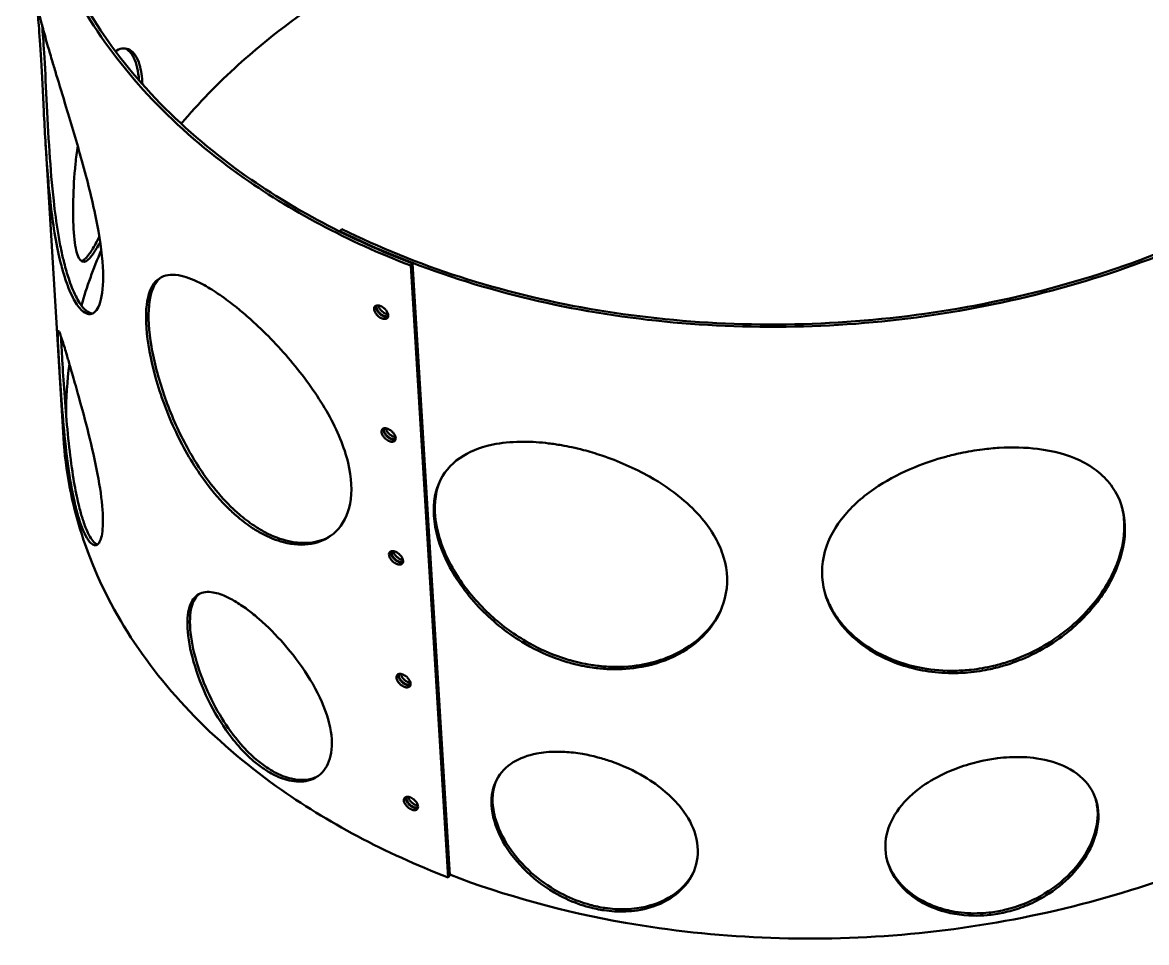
# Model space of a CAD drawing. Header units: millimetres. Extents: x 0 to 2100, y 0 to 1485.
# Drawn here: x 1490.6 to 1821.4, y 863.9 to 1134.6 of the extents above; entities that cross this region are included whole.
import ezdxf

# ---------------------------------------------------------------- set-up
doc = ezdxf.new("R2010")
doc.units = ezdxf.units.MM
doc.header["$LTSCALE"] = 5
doc.layers.add('Visible (ANSI)', color=7, linetype='Continuous', lineweight=50)

msp = doc.modelspace()

# ---------------------------------------------------------------- linework, layer by layer
at = {"layer": 'Visible (ANSI)'}
for p, q in [((1502.665, 1012.408), (1497.379, 1099.364)), ((1584.048, 1073.246), (1584.647, 1073.828)), ((1584.059, 1073.067), (1584.048, 1073.246)), ((1605.444, 1063.689), (1604.939, 1063.065)), ((1615.879, 883.092), (1604.939, 1063.065)), ((1616.384, 883.715), (1605.444, 1063.689)), ((1615.879, 883.092), (1616.384, 883.715))]:
    msp.add_line(p, q, dxfattribs=at)
for points, knots in [([(1604.939, 1063.065), (1586.346, 1070.19), (1569.303, 1079.221), (1554.477, 1089.802), (1535.54, 1103.317), (1520.241, 1119.365), (1509.549, 1136.928), (1498.857, 1154.49), (1492.778, 1173.558), (1491.694, 1192.919), (1490.61, 1212.28), (1494.522, 1231.925), (1503.179, 1250.607), (1511.836, 1269.289), (1525.233, 1286.997), (1542.517, 1302.61), (1559.801, 1318.222), (1580.963, 1331.73), (1604.658, 1342.277), (1628.353, 1352.824), (1654.568, 1360.405), (1681.638, 1364.541), (1708.709, 1368.677), (1736.619, 1369.364), (1763.599, 1366.563), (1790.579, 1363.762), (1816.613, 1357.473), (1840.051, 1348.097), (1863.489, 1338.721), (1884.317, 1326.264), (1901.215, 1311.518), (1918.114, 1296.771), (1931.074, 1279.743), (1939.275, 1261.516), (1947.476, 1243.289), (1950.915, 1223.872), (1949.375, 1204.498), (1947.835, 1185.124), (1941.318, 1165.804), (1930.239, 1147.763), (1919.161, 1129.722), (1903.528, 1112.97), (1884.334, 1098.569), (1865.14, 1084.169), (1842.397, 1072.127), (1817.549, 1063.208), (1792.7, 1054.288), (1765.761, 1048.495), (1738.441, 1046.193), (1711.121, 1043.892), (1683.435, 1045.085), (1657.139, 1049.693), (1630.844, 1054.301), (1605.954, 1062.322), (1584.048, 1073.246)], [-6.3962826, -6.3962826, -6.3962826, -6.3962826, -6.1146644, -6.1146644, -6.1146644, -5.7549783, -5.7549783, -5.7549783, -5.3952921, -5.3952921, -5.3952921, -5.035606, -5.035606, -5.035606, -4.6759198, -4.6759198, -4.6759198, -4.3162337, -4.3162337, -4.3162337, -3.9565475, -3.9565475, -3.9565475, -3.5968614, -3.5968614, -3.5968614, -3.2371753, -3.2371753, -3.2371753, -2.8774891, -2.8774891, -2.8774891, -2.517803, -2.517803, -2.517803, -2.1581168, -2.1581168, -2.1581168, -1.7984307, -1.7984307, -1.7984307, -1.4387446, -1.4387446, -1.4387446, -1.0790584, -1.0790584, -1.0790584, -0.7193723, -0.7193723, -0.7193723, -0.3596861, -0.3596861, -0.3596861, 0, 0, 0, 0]), ([(1584.647, 1073.828), (1606.457, 1062.953), (1631.24, 1054.966), (1657.419, 1050.378), (1683.598, 1045.79), (1711.166, 1044.603), (1738.365, 1046.894), (1765.565, 1049.185), (1792.389, 1054.953), (1817.127, 1063.834), (1841.866, 1072.714), (1864.512, 1084.704), (1883.621, 1099.041), (1902.73, 1113.378), (1918.296, 1130.058), (1929.325, 1148.02), (1940.355, 1165.981), (1946.844, 1185.219), (1948.377, 1204.507), (1949.911, 1223.795), (1946.487, 1243.129), (1938.322, 1261.276), (1930.156, 1279.423), (1917.252, 1296.378), (1900.428, 1311.06), (1883.604, 1325.741), (1862.865, 1338.145), (1839.531, 1347.479), (1816.196, 1356.814), (1790.273, 1363.076), (1763.412, 1365.865), (1736.551, 1368.654), (1708.76, 1367.969), (1681.809, 1363.851), (1654.858, 1359.734), (1628.755, 1352.186), (1605.164, 1341.685), (1581.574, 1331.184), (1560.502, 1317.734), (1543.294, 1302.19), (1526.086, 1286.647), (1512.746, 1269.014), (1504.127, 1250.414), (1495.508, 1231.815), (1491.613, 1212.254), (1492.692, 1192.977), (1493.771, 1173.701), (1499.825, 1154.715), (1510.47, 1137.23), (1521.115, 1119.744), (1536.348, 1103.765), (1555.202, 1090.31), (1569.963, 1079.775), (1586.933, 1070.783), (1605.444, 1063.689)], [0, 0, 0, 0, 0.3596861, 0.3596861, 0.3596861, 0.7193723, 0.7193723, 0.7193723, 1.0790584, 1.0790584, 1.0790584, 1.4387446, 1.4387446, 1.4387446, 1.7984307, 1.7984307, 1.7984307, 2.1581168, 2.1581168, 2.1581168, 2.517803, 2.517803, 2.517803, 2.8774891, 2.8774891, 2.8774891, 3.2371753, 3.2371753, 3.2371753, 3.5968614, 3.5968614, 3.5968614, 3.9565475, 3.9565475, 3.9565475, 4.3162337, 4.3162337, 4.3162337, 4.6759198, 4.6759198, 4.6759198, 5.035606, 5.035606, 5.035606, 5.3952921, 5.3952921, 5.3952921, 5.7549783, 5.7549783, 5.7549783, 6.1146644, 6.1146644, 6.1146644, 6.3962826, 6.3962826, 6.3962826, 6.3962826]), ([(1537.319, 1104.819), (1542.438, 1110.851), (1548.089, 1116.667), (1554.233, 1122.217), (1571.442, 1137.761), (1592.513, 1151.211), (1616.104, 1161.712), (1639.695, 1172.212), (1665.798, 1179.761), (1692.749, 1183.878), (1719.7, 1187.996), (1747.491, 1188.681), (1774.352, 1185.892), (1801.213, 1183.103), (1827.136, 1176.841), (1850.47, 1167.506), (1873.805, 1158.172), (1894.544, 1145.768), (1911.368, 1131.086), (1912.514, 1130.086), (1913.643, 1129.075), (1914.753, 1128.053)], [-4.804351, -4.804351, -4.804351, -4.804351, -4.6759198, -4.6759198, -4.6759198, -4.3162337, -4.3162337, -4.3162337, -3.9565475, -3.9565475, -3.9565475, -3.5968614, -3.5968614, -3.5968614, -3.2371753, -3.2371753, -3.2371753, -2.8774891, -2.8774891, -2.8774891, -2.852974, -2.852974, -2.852974, -2.852974]), ([(1495.369, 1137.478), (1495.539, 1136.857), (1495.778, 1135.95), (1496.424, 1133.551), (1496.837, 1132.044), (1497.577, 1129.424), (1497.837, 1128.513), (1498.318, 1126.849), (1498.529, 1126.122), (1498.976, 1124.599), (1499.211, 1123.802), (1499.81, 1121.786), (1500.183, 1120.539), (1501.478, 1116.237), (1502.467, 1112.993), (1505.014, 1104.569), (1506.6, 1099.268), (1509.676, 1088.181), (1511.119, 1082.48), (1513.299, 1071.766), (1514.01, 1066.86), (1514.475, 1058.713), (1514.277, 1055.481), (1513.178, 1050.909), (1512.328, 1049.513), (1510.332, 1048.557), (1509.233, 1048.853), (1507.315, 1050.625), (1506.521, 1051.695), (1505.31, 1053.892), (1504.881, 1054.786), (1504.092, 1056.658), (1503.732, 1057.613), (1503.144, 1059.34), (1502.912, 1060.073), (1502.468, 1061.572), (1502.256, 1062.335), (1501.767, 1064.214), (1501.495, 1065.353), (1500.665, 1069.156), (1500.157, 1071.985), (1498.962, 1080.013), (1498.4, 1085.437), (1497.492, 1096.87), (1497.168, 1102.8), (1496.596, 1114.004), (1496.349, 1119.168), (1495.848, 1127.788), (1495.601, 1131.223), (1495.197, 1136.11), (1495.043, 1137.613), (1495, 1138.732), (1495.093, 1138.486), (1495.369, 1137.478)], [-28.7203212, -28.7203212, -28.7203212, -28.7203212, -27.8103592, -27.8103592, -26.8661669, -26.8661669, -26.4114573, -26.4114573, -26.0825193, -26.0825193, -25.7467779, -25.7467779, -25.2594485, -25.2594485, -24.1269433, -24.1269433, -22.4619565, -22.4619565, -20.6737508, -20.6737508, -18.8873523, -18.8873523, -17.2024978, -17.2024978, -15.6103578, -15.6103578, -14.1572638, -14.1572638, -13.161507, -13.161507, -12.6020541, -12.6020541, -12.1075472, -12.1075472, -11.7702348, -11.7702348, -11.4461306, -11.4461306, -10.9996045, -10.9996045, -10.0123397, -10.0123397, -8.347311, -8.347311, -6.5667061, -6.5667061, -4.7821556, -4.7821556, -3.0855287, -3.0855287, -1.4770279, -1.4770279, 0, 0, 0, 0]), ([(1496.415, 1133.588), (1496.584, 1131.522), (1496.781, 1128.862), (1497.219, 1121.731), (1497.454, 1117.065), (1497.951, 1107.057), (1498.21, 1101.847), (1498.879, 1091.697), (1499.272, 1086.828), (1500.159, 1078.844), (1500.586, 1075.663), (1501.363, 1070.975), (1501.662, 1069.355), (1502.266, 1066.438), (1502.565, 1065.127), (1503.093, 1063.035), (1503.312, 1062.221), (1503.757, 1060.683), (1503.981, 1059.957), (1504.522, 1058.319), (1504.843, 1057.434), (1505.893, 1054.803), (1506.65, 1053.297), (1508.718, 1050.116), (1510.036, 1049.064), (1511.222, 1048.984)], [-20.3157401, -20.3157401, -20.3157401, -20.3157401, -18.9553223, -18.9553223, -17.2671997, -17.2671997, -15.6695398, -15.6695398, -14.2085529, -14.2085529, -13.1837638, -13.1837638, -12.6118256, -12.6118256, -12.1080208, -12.1080208, -11.7676395, -11.7676395, -11.4394372, -11.4394372, -10.9940777, -10.9940777, -10.0184061, -10.0184061, -8.3715682, -8.3715682, -8.3715682, -8.3715682]), ([(1517.977, 1126.151), (1518.106, 1126.234), (1518.235, 1126.31), (1519.755, 1127.143), (1521.083, 1127.185), (1523.441, 1125.803), (1524.424, 1124.307), (1525.537, 1120.539), (1525.821, 1118.625), (1525.914, 1116.435)], [-16.7012808, -16.7012808, -16.7012808, -16.7012808, -16.59111, -16.59111, -15.4002357, -15.4002357, -14.1390612, -14.1390612, -13.2309696, -13.2309696, -13.2309696, -13.2309696]), ([(1524.903, 1117.585), (1524.712, 1120.289), (1524.206, 1122.505), (1522.711, 1125.623), (1521.775, 1126.59), (1520.694, 1126.982)], [-6.8076238, -6.8076238, -6.8076238, -6.8076238, -5.647738, -5.647738, -4.5776168, -4.5776168, -4.5776168, -4.5776168]), ([(1513.47, 1070.006), (1513.437, 1069.944), (1513.405, 1069.882), (1512.666, 1068.499), (1512, 1067.39), (1510.364, 1065.087), (1509.484, 1064.302), (1507.934, 1064.101), (1507.294, 1064.788), (1506.29, 1067.714), (1505.937, 1069.942), (1505.528, 1075.528), (1505.462, 1078.767), (1505.628, 1085.731), (1505.842, 1089.359), (1506.396, 1094.8), (1506.606, 1096.539), (1506.854, 1098.267)], [-7.7765874, -7.7765874, -7.7765874, -7.7765874, -7.7434796, -7.7434796, -7.0296747, -7.0296747, -5.8646424, -5.8646424, -4.6168895, -4.6168895, -3.3543557, -3.3543557, -2.1575015, -2.1575015, -1.0328453, -1.0328453, -0.507065, -0.507065, -0.507065, -0.507065]), ([(1507.901, 1064.42), (1507.973, 1064.436), (1508.047, 1064.458), (1508.777, 1064.734), (1509.524, 1065.453), (1510.997, 1067.496), (1511.678, 1068.621), (1512.671, 1070.477), (1512.947, 1071.013), (1513.227, 1071.578)], [-14.248626, -14.248626, -14.248626, -14.248626, -14.1388633, -14.1388633, -13.1709019, -13.1709019, -12.4394587, -12.4394587, -12.1656183, -12.1656183, -12.1656183, -12.1656183]), ([(1537.354, 1060.059), (1539.227, 1059.637), (1541.324, 1058.798), (1545.029, 1056.819), (1546.509, 1055.922), (1548.871, 1054.337), (1549.712, 1053.746), (1551.255, 1052.612), (1551.953, 1052.082), (1553.464, 1050.898), (1554.279, 1050.237), (1556.466, 1048.403), (1557.847, 1047.186), (1563.243, 1042.186), (1567.231, 1037.975), (1574.583, 1028.96), (1577.885, 1024.23), (1583.304, 1014.551), (1585.33, 1009.683), (1587.513, 1000.655), (1587.711, 996.571), (1586.377, 989.693), (1584.946, 986.912), (1580.925, 982.955), (1578.45, 981.708), (1573.104, 980.776), (1570.343, 980.924), (1565.351, 982.225), (1563.201, 983.084), (1559.998, 984.807), (1558.96, 985.434), (1557.188, 986.624), (1556.453, 987.152), (1554.986, 988.277), (1554.255, 988.875), (1552.493, 990.402), (1551.471, 991.362), (1548.189, 994.69), (1546.015, 997.285), (1540.877, 1004.386), (1538.131, 1009.127), (1533.251, 1019.424), (1531.231, 1024.929), (1528.283, 1035.492), (1527.385, 1040.44), (1526.794, 1048.777), (1527.04, 1052.152), (1528.58, 1057.142), (1529.808, 1058.802), (1533.083, 1060.462), (1535.035, 1060.583), (1537.354, 1060.059)], [-28.7249715, -28.7249715, -28.7249715, -28.7249715, -27.5432978, -27.5432978, -26.8145464, -26.8145464, -26.4230585, -26.4230585, -26.10668, -26.10668, -25.7441716, -25.7441716, -25.1404271, -25.1404271, -23.3908257, -23.3908257, -21.6498624, -21.6498624, -19.8578163, -19.8578163, -18.1307209, -18.1307209, -16.4895516, -16.4895516, -14.962702, -14.962702, -13.6216961, -13.6216961, -12.6531545, -12.6531545, -12.1887607, -12.1887607, -11.8579551, -11.8579551, -11.5247111, -11.5247111, -11.0486298, -11.0486298, -9.9701436, -9.9701436, -8.3317426, -8.3317426, -6.546226, -6.546226, -4.7518092, -4.7518092, -3.062354, -3.062354, -1.4633148, -1.4633148, 0, 0, 0, 0]), ([(1531.329, 1059.569), (1530.961, 1059.285), (1530.622, 1058.955), (1528.98, 1056.973), (1528.169, 1054.544), (1527.543, 1048.016), (1527.787, 1043.907), (1529.339, 1034.816), (1530.581, 1029.975), (1533.899, 1020.348), (1535.893, 1015.645), (1540.366, 1007.086), (1542.749, 1003.235), (1547.25, 997.197), (1549.24, 994.864), (1552.308, 991.768), (1553.318, 990.822), (1555.067, 989.312), (1555.798, 988.717), (1557.271, 987.59), (1558.013, 987.059), (1559.815, 985.857), (1560.876, 985.222), (1564.315, 983.394), (1566.675, 982.501), (1572.473, 981.194), (1575.758, 981.31), (1579.54, 982.6), (1580.432, 983.017), (1581.262, 983.523)], [-26.942083, -26.942083, -26.942083, -26.942083, -26.5558875, -26.5558875, -24.9103488, -24.9103488, -23.1807099, -23.1807099, -21.5364475, -21.5364475, -20.0042662, -20.0042662, -18.6383413, -18.6383413, -17.6567492, -17.6567492, -17.186818, -17.186818, -16.8538558, -16.8538558, -16.5199798, -16.5199798, -16.0456818, -16.0456818, -14.98126, -14.98126, -13.3428686, -13.3428686, -12.7944656, -12.7944656, -12.7944656, -12.7944656]), ([(1597.279, 1047.382), (1597.174, 1047.377), (1597.064, 1047.383), (1596.828, 1047.415), (1596.704, 1047.444), (1596.513, 1047.502), (1596.45, 1047.524), (1596.337, 1047.568), (1596.288, 1047.589), (1596.185, 1047.634), (1596.132, 1047.66), (1595.996, 1047.729), (1595.914, 1047.775), (1595.621, 1047.954), (1595.416, 1048.107), (1594.999, 1048.481), (1594.796, 1048.707), (1594.442, 1049.199), (1594.299, 1049.463), (1594.113, 1049.978), (1594.071, 1050.223), (1594.094, 1050.648), (1594.151, 1050.827), (1594.346, 1051.105), (1594.476, 1051.207), (1594.784, 1051.332), (1594.954, 1051.36), (1595.221, 1051.356), (1595.302, 1051.349), (1595.505, 1051.319), (1595.628, 1051.291), (1595.817, 1051.232), (1595.88, 1051.21), (1595.993, 1051.166), (1596.042, 1051.145), (1596.138, 1051.102), (1596.185, 1051.08), (1596.31, 1051.018), (1596.387, 1050.976), (1596.65, 1050.82), (1596.832, 1050.691), (1597.23, 1050.361), (1597.436, 1050.152), (1597.812, 1049.681), (1597.971, 1049.422), (1598.195, 1048.903), (1598.256, 1048.649), (1598.267, 1048.202), (1598.224, 1048.01), (1598.052, 1047.703), (1597.93, 1047.586), (1597.634, 1047.433), (1597.466, 1047.391), (1597.279, 1047.382)], [-1.574181, -1.574181, -1.574181, -1.574181, -1.5299525, -1.5299525, -1.4833587, -1.4833587, -1.460385, -1.460385, -1.4426713, -1.4426713, -1.4235594, -1.4235594, -1.3938507, -1.3938507, -1.3169571, -1.3169571, -1.2257786, -1.2257786, -1.1275319, -1.1275319, -1.0291881, -1.0291881, -0.9375076, -0.9375076, -0.8522803, -0.8522803, -0.7746532, -0.7746532, -0.7422763, -0.7422763, -0.6960365, -0.6960365, -0.6731388, -0.6731388, -0.6554364, -0.6554364, -0.638621, -0.638621, -0.6107673, -0.6107673, -0.5433703, -0.5433703, -0.4554794, -0.4554794, -0.357752, -0.357752, -0.2581357, -0.2581357, -0.1653917, -0.1653917, -0.079035, -0.079035, 0, 0, 0, 0]), ([(1594.666, 1051.283), (1594.628, 1051.137), (1594.619, 1050.973), (1594.666, 1050.572), (1594.738, 1050.331), (1594.963, 1049.857), (1595.106, 1049.628), (1595.438, 1049.208), (1595.619, 1049.018), (1595.906, 1048.768), (1595.998, 1048.694), (1596.224, 1048.528), (1596.36, 1048.44), (1596.563, 1048.325), (1596.629, 1048.291), (1596.745, 1048.235), (1596.795, 1048.213), (1596.897, 1048.169), (1596.95, 1048.149), (1597.082, 1048.101), (1597.16, 1048.077), (1597.431, 1048.007), (1597.616, 1047.983), (1597.787, 1047.987)], [-0.57619832, -0.57619832, -0.57619832, -0.57619832, -0.50291573, -0.50291573, -0.41048603, -0.41048603, -0.32445519, -0.32445519, -0.2458173, -0.2458173, -0.2103621, -0.2103621, -0.16062001, -0.16062001, -0.13691928, -0.13691928, -0.11902795, -0.11902795, -0.10009178, -0.10009178, -0.07137606, -0.07137606, 0, 0, 0, 0]), ([(1597.973, 1048.113), (1597.858, 1048.105), (1597.736, 1048.11), (1597.488, 1048.144), (1597.363, 1048.173), (1597.172, 1048.231), (1597.108, 1048.253), (1596.995, 1048.297), (1596.946, 1048.318), (1596.849, 1048.361), (1596.802, 1048.383), (1596.677, 1048.446), (1596.599, 1048.488), (1596.337, 1048.645), (1596.156, 1048.774), (1595.761, 1049.107), (1595.556, 1049.319), (1595.184, 1049.793), (1595.027, 1050.055), (1594.805, 1050.577), (1594.745, 1050.831), (1594.737, 1051.15), (1594.743, 1051.233), (1594.756, 1051.312)], [-1.57417498, -1.57417498, -1.57417498, -1.57417498, -1.5250256, -1.5250256, -1.47838816, -1.47838816, -1.45533316, -1.45533316, -1.43753179, -1.43753179, -1.42064137, -1.42064137, -1.39271148, -1.39271148, -1.32536565, -1.32536565, -1.23740101, -1.23740101, -1.1396663, -1.1396663, -1.04006209, -1.04006209, -1.00244743, -1.00244743, -1.00244743, -1.00244743]), ([(1595.327, 1051.345), (1595.369, 1051.15), (1595.444, 1050.947), (1595.663, 1050.514), (1595.812, 1050.288), (1596.151, 1049.876), (1596.335, 1049.691), (1596.616, 1049.455), (1596.701, 1049.388), (1596.913, 1049.236), (1597.041, 1049.155), (1597.234, 1049.047), (1597.299, 1049.014), (1597.413, 1048.959), (1597.463, 1048.937), (1597.566, 1048.894), (1597.62, 1048.873), (1597.757, 1048.825), (1597.839, 1048.8), (1598.024, 1048.754), (1598.126, 1048.736), (1598.224, 1048.726)], [-0.48841571, -0.48841571, -0.48841571, -0.48841571, -0.41102972, -0.41102972, -0.32568966, -0.32568966, -0.24790534, -0.24790534, -0.21525107, -0.21525107, -0.16859405, -0.16859405, -0.14547456, -0.14547456, -0.12760011, -0.12760011, -0.10827138, -0.10827138, -0.07814785, -0.07814785, -0.03949164, -0.03949164, -0.03949164, -0.03949164]), ([(1597.787, 1047.987), (1597.926, 1047.99), (1598.056, 1048.011), (1598.19, 1048.055), (1598.206, 1048.061), (1598.223, 1048.067)], [-1.573894352, -1.573894352, -1.573894352, -1.573894352, -1.515732425, -1.515732425, -1.507330472, -1.507330472, -1.507330472, -1.507330472]), ([(1501.569, 1043.257), (1501.713, 1042.92), (1501.886, 1042.44), (1502.389, 1040.927), (1502.754, 1039.747), (1503.37, 1037.7), (1503.565, 1037.045), (1503.916, 1035.855), (1504.067, 1035.342), (1504.378, 1034.282), (1504.537, 1033.737), (1504.934, 1032.371), (1505.176, 1031.535), (1505.98, 1028.742), (1506.569, 1026.673), (1508.139, 1021.036), (1509.134, 1017.351), (1511.078, 1009.573), (1511.996, 1005.539), (1513.437, 997.869), (1513.938, 994.313), (1514.368, 988.359), (1514.322, 985.967), (1513.776, 982.544), (1513.31, 981.466), (1512.149, 980.614), (1511.484, 980.746), (1510.255, 981.901), (1509.719, 982.661), (1508.885, 984.252), (1508.589, 984.898), (1508.039, 986.252), (1507.785, 986.942), (1507.37, 988.182), (1507.206, 988.701), (1506.891, 989.759), (1506.74, 990.296), (1506.396, 991.583), (1506.206, 992.347), (1505.624, 994.842), (1505.255, 996.674), (1504.288, 1002.145), (1503.768, 1005.974), (1502.874, 1014.003), (1502.513, 1018.141), (1501.906, 1026.047), (1501.663, 1029.732), (1501.276, 1035.919), (1501.131, 1038.41), (1500.977, 1041.98), (1500.963, 1043.105), (1501.127, 1044.025), (1501.291, 1043.913), (1501.569, 1043.257)], [-20.1736651, -20.1736651, -20.1736651, -20.1736651, -19.6379969, -19.6379969, -18.8591283, -18.8591283, -18.5285352, -18.5285352, -18.2949709, -18.2949709, -18.0641508, -18.0641508, -17.735548, -17.735548, -17.0078551, -17.0078551, -15.8512647, -15.8512647, -14.6023633, -14.6023633, -13.3397722, -13.3397722, -12.1446642, -12.1446642, -11.022208, -11.022208, -9.9923355, -9.9923355, -9.2510476, -9.2510476, -8.8406701, -8.8406701, -8.4807018, -8.4807018, -8.2406965, -8.2406965, -8.0118114, -8.0118114, -7.7104871, -7.7104871, -7.0636549, -7.0636549, -5.8787069, -5.8787069, -4.6349259, -4.6349259, -3.3722247, -3.3722247, -2.1703955, -2.1703955, -1.0402145, -1.0402145, 0, 0, 0, 0]), ([(1501.981, 1042.148), (1501.993, 1041.523), (1502.023, 1040.745), (1502.164, 1037.775), (1502.326, 1035.051), (1502.729, 1028.733), (1502.962, 1025.257), (1503.522, 1018.081), (1503.838, 1014.462), (1504.582, 1007.581), (1504.992, 1004.355), (1505.86, 998.842), (1506.289, 996.517), (1506.974, 993.396), (1507.197, 992.46), (1507.581, 990.972), (1507.738, 990.396), (1508.051, 989.311), (1508.207, 988.801), (1508.574, 987.666), (1508.786, 987.058), (1509.465, 985.263), (1509.94, 984.226), (1511.207, 982.006), (1511.988, 981.203), (1512.688, 981.01)], [-14.6897257, -14.6897257, -14.6897257, -14.6897257, -14.1277511, -14.1277511, -12.8857422, -12.8857422, -11.7173937, -11.7173937, -10.6268999, -10.6268999, -9.6393671, -9.6393671, -8.8489626, -8.8489626, -8.4894401, -8.4894401, -8.2488391, -8.2488391, -8.0187276, -8.0187276, -7.714859, -7.714859, -7.0593346, -7.0593346, -5.96609, -5.96609, -5.96609, -5.96609]), ([(1616.374, 883.889), (1632.604, 877.665), (1650.01, 872.886), (1668.079, 869.72), (1694.374, 865.112), (1722.06, 863.919), (1749.381, 866.22), (1776.701, 868.521), (1803.64, 874.315), (1828.489, 883.235), (1853.337, 892.154), (1876.08, 904.196), (1895.274, 918.596), (1914.468, 932.997), (1930.101, 949.749), (1941.179, 967.79), (1952.257, 985.831), (1958.775, 1005.151), (1960.315, 1024.525), (1960.737, 1029.836), (1960.785, 1035.151), (1960.463, 1040.443)], [0.1125178, 0.1125178, 0.1125178, 0.1125178, 0.3596861, 0.3596861, 0.3596861, 0.7193723, 0.7193723, 0.7193723, 1.0790584, 1.0790584, 1.0790584, 1.4387446, 1.4387446, 1.4387446, 1.7984307, 1.7984307, 1.7984307, 2.1581168, 2.1581168, 2.1581168, 2.2567227, 2.2567227, 2.2567227, 2.2567227]), ([(1502.665, 1012.408), (1503.831, 993.231), (1509.896, 974.355), (1520.489, 956.955), (1531.181, 939.392), (1546.48, 923.344), (1565.416, 909.829), (1580.243, 899.248), (1597.286, 890.217), (1615.879, 883.092)], [5.39862546, 5.39862546, 5.39862546, 5.39862546, 5.75497825, 5.75497825, 5.75497825, 6.1146644, 6.1146644, 6.1146644, 6.39628264, 6.39628264, 6.39628264, 6.39628264]), ([(1599.475, 1011.246), (1599.371, 1011.241), (1599.26, 1011.246), (1599.025, 1011.279), (1598.9, 1011.307), (1598.71, 1011.366), (1598.646, 1011.388), (1598.534, 1011.432), (1598.484, 1011.452), (1598.382, 1011.498), (1598.329, 1011.523), (1598.193, 1011.593), (1598.11, 1011.639), (1597.817, 1011.818), (1597.613, 1011.971), (1597.196, 1012.345), (1596.993, 1012.57), (1596.638, 1013.063), (1596.496, 1013.327), (1596.31, 1013.841), (1596.268, 1014.087), (1596.291, 1014.512), (1596.348, 1014.69), (1596.543, 1014.968), (1596.673, 1015.07), (1596.98, 1015.195), (1597.151, 1015.224), (1597.417, 1015.22), (1597.499, 1015.213), (1597.701, 1015.183), (1597.825, 1015.154), (1598.014, 1015.095), (1598.077, 1015.073), (1598.189, 1015.03), (1598.238, 1015.009), (1598.335, 1014.966), (1598.382, 1014.944), (1598.506, 1014.882), (1598.584, 1014.839), (1598.847, 1014.683), (1599.029, 1014.555), (1599.426, 1014.225), (1599.633, 1014.015), (1600.008, 1013.545), (1600.167, 1013.285), (1600.392, 1012.766), (1600.453, 1012.512), (1600.464, 1012.065), (1600.421, 1011.873), (1600.248, 1011.567), (1600.127, 1011.45), (1599.83, 1011.296), (1599.662, 1011.254), (1599.475, 1011.246)], [-1.574181, -1.574181, -1.574181, -1.574181, -1.5299525, -1.5299525, -1.4833587, -1.4833587, -1.460385, -1.460385, -1.4426713, -1.4426713, -1.4235594, -1.4235594, -1.3938507, -1.3938507, -1.3169571, -1.3169571, -1.2257786, -1.2257786, -1.1275319, -1.1275319, -1.0291881, -1.0291881, -0.9375076, -0.9375076, -0.8522803, -0.8522803, -0.7746532, -0.7746532, -0.7422763, -0.7422763, -0.6960365, -0.6960365, -0.6731388, -0.6731388, -0.6554364, -0.6554364, -0.638621, -0.638621, -0.6107673, -0.6107673, -0.5433703, -0.5433703, -0.4554794, -0.4554794, -0.357752, -0.357752, -0.2581357, -0.2581357, -0.1653917, -0.1653917, -0.079035, -0.079035, 0, 0, 0, 0]), ([(1596.863, 1015.147), (1596.825, 1015.001), (1596.816, 1014.837), (1596.862, 1014.436), (1596.935, 1014.195), (1597.159, 1013.721), (1597.303, 1013.492), (1597.635, 1013.072), (1597.816, 1012.882), (1598.102, 1012.632), (1598.194, 1012.558), (1598.42, 1012.391), (1598.556, 1012.303), (1598.76, 1012.189), (1598.826, 1012.155), (1598.942, 1012.099), (1598.991, 1012.076), (1599.094, 1012.033), (1599.146, 1012.012), (1599.278, 1011.965), (1599.357, 1011.941), (1599.627, 1011.871), (1599.812, 1011.847), (1599.983, 1011.851)], [-0.57619832, -0.57619832, -0.57619832, -0.57619832, -0.50291573, -0.50291573, -0.41048603, -0.41048603, -0.32445519, -0.32445519, -0.2458173, -0.2458173, -0.2103621, -0.2103621, -0.16062001, -0.16062001, -0.13691928, -0.13691928, -0.11902795, -0.11902795, -0.10009178, -0.10009178, -0.07137606, -0.07137606, 0, 0, 0, 0]), ([(1600.169, 1011.977), (1600.054, 1011.969), (1599.932, 1011.974), (1599.684, 1012.008), (1599.559, 1012.036), (1599.369, 1012.095), (1599.305, 1012.117), (1599.192, 1012.161), (1599.142, 1012.181), (1599.045, 1012.224), (1598.998, 1012.247), (1598.873, 1012.309), (1598.796, 1012.352), (1598.533, 1012.509), (1598.352, 1012.638), (1597.957, 1012.971), (1597.752, 1013.183), (1597.38, 1013.657), (1597.223, 1013.919), (1597.002, 1014.44), (1596.941, 1014.695), (1596.934, 1015.014), (1596.939, 1015.097), (1596.953, 1015.176)], [-1.57417498, -1.57417498, -1.57417498, -1.57417498, -1.5250256, -1.5250256, -1.47838816, -1.47838816, -1.45533316, -1.45533316, -1.43753179, -1.43753179, -1.42064137, -1.42064137, -1.39271148, -1.39271148, -1.32536565, -1.32536565, -1.23740101, -1.23740101, -1.1396663, -1.1396663, -1.04006209, -1.04006209, -1.00244743, -1.00244743, -1.00244743, -1.00244743]), ([(1597.524, 1015.208), (1597.566, 1015.014), (1597.64, 1014.81), (1597.859, 1014.378), (1598.009, 1014.152), (1598.348, 1013.74), (1598.531, 1013.555), (1598.812, 1013.318), (1598.898, 1013.252), (1599.11, 1013.1), (1599.237, 1013.019), (1599.431, 1012.911), (1599.495, 1012.878), (1599.61, 1012.823), (1599.659, 1012.801), (1599.763, 1012.757), (1599.817, 1012.737), (1599.953, 1012.689), (1600.035, 1012.664), (1600.221, 1012.618), (1600.322, 1012.6), (1600.421, 1012.59)], [-0.48841571, -0.48841571, -0.48841571, -0.48841571, -0.41102972, -0.41102972, -0.32568966, -0.32568966, -0.24790534, -0.24790534, -0.21525107, -0.21525107, -0.16859405, -0.16859405, -0.14547456, -0.14547456, -0.12760011, -0.12760011, -0.10827138, -0.10827138, -0.07814785, -0.07814785, -0.03949164, -0.03949164, -0.03949164, -0.03949164]), ([(1599.983, 1011.851), (1600.123, 1011.854), (1600.253, 1011.875), (1600.386, 1011.919), (1600.403, 1011.925), (1600.419, 1011.931)], [-1.573894352, -1.573894352, -1.573894352, -1.573894352, -1.515732425, -1.515732425, -1.507330472, -1.507330472, -1.507330472, -1.507330472]), ([(1675.169, 1000.991), (1678.576, 999.071), (1681.734, 996.93), (1686.816, 992.721), (1688.85, 990.728), (1693.633, 985.047), (1695.802, 981.214), (1698.19, 973.207), (1698.316, 969.112), (1696.431, 961.486), (1694.545, 958.012), (1689.27, 952.185), (1686.033, 949.809), (1678.989, 946.464), (1675.35, 945.366), (1668.638, 944.372), (1665.7, 944.233), (1661.261, 944.459), (1659.809, 944.599), (1657.307, 944.955), (1656.26, 945.138), (1654.151, 945.575), (1653.091, 945.83), (1650.513, 946.535), (1649.001, 947.022), (1644.074, 948.848), (1640.745, 950.468), (1632.867, 955.252), (1628.588, 958.746), (1620.965, 966.82), (1617.782, 971.396), (1613.26, 980.639), (1611.964, 985.211), (1611.448, 993.428), (1612.118, 997.025), (1615.162, 1002.98), (1617.419, 1005.348), (1623.071, 1008.789), (1626.321, 1009.937), (1632.589, 1011.051), (1635.356, 1011.268), (1640.592, 1011.24), (1642.994, 1011.082), (1646.715, 1010.63), (1647.986, 1010.441), (1650.28, 1010.039), (1651.297, 1009.839), (1653.444, 1009.374), (1654.573, 1009.103), (1657.514, 1008.333), (1659.324, 1007.794), (1666.019, 1005.553), (1670.774, 1003.469), (1675.169, 1000.991)], [-28.7177794, -28.7177794, -28.7177794, -28.7177794, -27.5145824, -27.5145824, -26.5455967, -26.5455967, -24.8775303, -24.8775303, -23.1534058, -23.1534058, -21.5146599, -21.5146599, -19.9913576, -19.9913576, -18.6721392, -18.6721392, -17.7119101, -17.7119101, -17.2504353, -17.2504353, -16.9191098, -16.9191098, -16.5831333, -16.5831333, -16.0993744, -16.0993744, -14.99018, -14.99018, -13.3342022, -13.3342022, -11.5468477, -11.5468477, -9.7580904, -9.7580904, -8.0717982, -8.0717982, -6.4766361, -6.4766361, -5.0189502, -5.0189502, -4.0084067, -4.0084067, -3.208274, -3.208274, -2.799739, -2.799739, -2.4773776, -2.4773776, -2.1217913, -2.1217913, -1.5520503, -1.5520503, 0, 0, 0, 0]), ([(1748.232, 945.947), (1744.819, 947.184), (1741.676, 948.8), (1736.629, 952.293), (1734.616, 954.055), (1729.898, 959.287), (1727.809, 963.017), (1725.672, 970.916), (1725.687, 975.006), (1727.839, 982.793), (1729.852, 986.429), (1735.359, 992.909), (1738.701, 995.753), (1745.841, 1000.371), (1749.451, 1002.225), (1756.218, 1004.988), (1759.253, 1006.009), (1763.78, 1007.234), (1765.215, 1007.581), (1767.724, 1008.114), (1768.793, 1008.319), (1770.974, 1008.69), (1772.086, 1008.855), (1774.842, 1009.204), (1776.48, 1009.356), (1782.017, 1009.685), (1785.807, 1009.587), (1794.033, 1008.573), (1798.256, 1007.426), (1805.949, 1003.761), (1809.199, 1001.118), (1813.716, 994.56), (1814.948, 990.715), (1815.228, 982.462), (1814.392, 978.186), (1810.952, 969.821), (1808.475, 965.804), (1802.388, 958.666), (1798.93, 955.537), (1792.41, 951.04), (1789.608, 949.443), (1784.321, 947.021), (1781.897, 946.109), (1778.132, 944.991), (1776.833, 944.658), (1774.481, 944.147), (1773.433, 943.951), (1771.21, 943.607), (1770.036, 943.465), (1766.955, 943.198), (1765.053, 943.14), (1757.916, 943.319), (1752.856, 944.272), (1748.232, 945.947)], [-28.7171516, -28.7171516, -28.7171516, -28.7171516, -27.5195442, -27.5195442, -26.5469972, -26.5469972, -24.8618619, -24.8618619, -23.1440092, -23.1440092, -21.5108792, -21.5108792, -19.9962816, -19.9962816, -18.7236038, -18.7236038, -17.7593838, -17.7593838, -17.3164361, -17.3164361, -16.9887884, -16.9887884, -16.6478683, -16.6478683, -16.1412026, -16.1412026, -14.9185293, -14.9185293, -13.3255258, -13.3255258, -11.5359928, -11.5359928, -9.7545432, -9.7545432, -8.0726422, -8.0726422, -6.4843261, -6.4843261, -5.0366149, -5.0366149, -4.0639944, -4.0639944, -3.2884008, -3.2884008, -2.8854037, -2.8854037, -2.5638163, -2.5638163, -2.2053202, -2.2053202, -1.6227534, -1.6227534, 0, 0, 0, 0]), ([(1613.561, 999.843), (1613.108, 998.808), (1612.75, 997.714), (1611.669, 992.956), (1611.819, 988.869), (1613.986, 980.369), (1615.89, 976.066), (1621.065, 967.925), (1624.202, 964.133), (1631.159, 957.609), (1634.842, 954.842), (1641.722, 950.827), (1644.765, 949.383), (1649.38, 947.68), (1650.883, 947.197), (1653.455, 946.496), (1654.516, 946.242), (1656.621, 945.808), (1657.664, 945.627), (1660.173, 945.272), (1661.636, 945.132), (1666.258, 944.905), (1669.36, 945.075), (1677.175, 946.341), (1681.611, 947.942), (1689.491, 952.659), (1692.764, 955.842), (1695.387, 960.151), (1695.748, 960.813), (1696.074, 961.486)], [-20.4953911, -20.4953911, -20.4953911, -20.4953911, -19.9425691, -19.9425691, -18.2085976, -18.2085976, -16.5601586, -16.5601586, -15.0213782, -15.0213782, -13.6420357, -13.6420357, -12.6315686, -12.6315686, -12.1504949, -12.1504949, -11.8140491, -11.8140491, -11.484229, -11.484229, -11.0190412, -11.0190412, -10.0035191, -10.0035191, -8.3502417, -8.3502417, -6.5671985, -6.5671985, -6.2506022, -6.2506022, -6.2506022, -6.2506022]), ([(1748.188, 946.579), (1750.541, 945.736), (1753.01, 945.078), (1758.677, 944.062), (1761.899, 943.805), (1766.728, 943.893), (1768.294, 943.993), (1770.96, 944.286), (1772.058, 944.442), (1774.244, 944.823), (1775.33, 945.047), (1777.929, 945.669), (1779.434, 946.099), (1784.202, 947.687), (1787.371, 949.088), (1795.127, 953.416), (1799.393, 956.72), (1806.877, 964.48), (1809.918, 968.944), (1814.01, 978.096), (1815.007, 982.691), (1814.842, 988.872), (1814.578, 990.682), (1814.105, 992.399)], [-28.7219892, -28.7219892, -28.7219892, -28.7219892, -27.8984155, -27.8984155, -26.8942027, -26.8942027, -26.4156956, -26.4156956, -26.079907, -26.079907, -25.7459322, -25.7459322, -25.2761116, -25.2761116, -24.2384199, -24.2384199, -22.5915278, -22.5915278, -20.8076176, -20.8076176, -19.0093094, -19.0093094, -18.2192839, -18.2192839, -18.2192839, -18.2192839]), ([(1601.672, 975.109), (1601.567, 975.105), (1601.457, 975.11), (1601.222, 975.143), (1601.097, 975.171), (1600.906, 975.23), (1600.843, 975.252), (1600.73, 975.295), (1600.681, 975.316), (1600.578, 975.362), (1600.525, 975.387), (1600.389, 975.456), (1600.307, 975.503), (1600.014, 975.681), (1599.809, 975.834), (1599.392, 976.208), (1599.189, 976.434), (1598.835, 976.927), (1598.692, 977.19), (1598.506, 977.705), (1598.465, 977.951), (1598.487, 978.375), (1598.545, 978.554), (1598.739, 978.832), (1598.869, 978.934), (1599.177, 979.059), (1599.347, 979.088), (1599.614, 979.083), (1599.695, 979.077), (1599.898, 979.047), (1600.021, 979.018), (1600.21, 978.959), (1600.273, 978.937), (1600.386, 978.893), (1600.435, 978.873), (1600.531, 978.83), (1600.578, 978.808), (1600.703, 978.745), (1600.78, 978.703), (1601.043, 978.547), (1601.225, 978.419), (1601.623, 978.088), (1601.829, 977.879), (1602.205, 977.409), (1602.364, 977.149), (1602.588, 976.63), (1602.649, 976.376), (1602.66, 975.929), (1602.617, 975.737), (1602.445, 975.43), (1602.323, 975.314), (1602.027, 975.16), (1601.859, 975.118), (1601.672, 975.109)], [-1.574181, -1.574181, -1.574181, -1.574181, -1.5299525, -1.5299525, -1.4833587, -1.4833587, -1.460385, -1.460385, -1.4426713, -1.4426713, -1.4235594, -1.4235594, -1.3938507, -1.3938507, -1.3169571, -1.3169571, -1.2257786, -1.2257786, -1.1275319, -1.1275319, -1.0291881, -1.0291881, -0.9375076, -0.9375076, -0.8522803, -0.8522803, -0.7746532, -0.7746532, -0.7422763, -0.7422763, -0.6960365, -0.6960365, -0.6731388, -0.6731388, -0.6554364, -0.6554364, -0.638621, -0.638621, -0.6107673, -0.6107673, -0.5433703, -0.5433703, -0.4554794, -0.4554794, -0.357752, -0.357752, -0.2581357, -0.2581357, -0.1653917, -0.1653917, -0.079035, -0.079035, 0, 0, 0, 0]), ([(1599.059, 979.011), (1599.021, 978.865), (1599.012, 978.7), (1599.059, 978.299), (1599.132, 978.059), (1599.356, 977.585), (1599.5, 977.356), (1599.831, 976.935), (1600.013, 976.745), (1600.299, 976.495), (1600.391, 976.422), (1600.617, 976.255), (1600.753, 976.167), (1600.956, 976.053), (1601.022, 976.018), (1601.138, 975.962), (1601.188, 975.94), (1601.291, 975.897), (1601.343, 975.876), (1601.475, 975.829), (1601.553, 975.804), (1601.824, 975.734), (1602.009, 975.711), (1602.18, 975.715)], [-0.57619832, -0.57619832, -0.57619832, -0.57619832, -0.50291573, -0.50291573, -0.41048603, -0.41048603, -0.32445519, -0.32445519, -0.2458173, -0.2458173, -0.2103621, -0.2103621, -0.16062001, -0.16062001, -0.13691928, -0.13691928, -0.11902795, -0.11902795, -0.10009178, -0.10009178, -0.07137606, -0.07137606, 0, 0, 0, 0]), ([(1602.366, 975.841), (1602.251, 975.833), (1602.129, 975.837), (1601.881, 975.872), (1601.756, 975.9), (1601.565, 975.959), (1601.501, 975.981), (1601.388, 976.024), (1601.339, 976.045), (1601.242, 976.088), (1601.195, 976.11), (1601.07, 976.173), (1600.992, 976.216), (1600.73, 976.372), (1600.549, 976.502), (1600.154, 976.835), (1599.949, 977.046), (1599.577, 977.521), (1599.42, 977.782), (1599.198, 978.304), (1599.138, 978.559), (1599.13, 978.877), (1599.136, 978.961), (1599.149, 979.04)], [-1.57417498, -1.57417498, -1.57417498, -1.57417498, -1.5250256, -1.5250256, -1.47838816, -1.47838816, -1.45533316, -1.45533316, -1.43753179, -1.43753179, -1.42064137, -1.42064137, -1.39271148, -1.39271148, -1.32536565, -1.32536565, -1.23740101, -1.23740101, -1.1396663, -1.1396663, -1.04006209, -1.04006209, -1.00244743, -1.00244743, -1.00244743, -1.00244743]), ([(1599.72, 979.072), (1599.763, 978.878), (1599.837, 978.674), (1600.056, 978.241), (1600.205, 978.015), (1600.545, 977.604), (1600.728, 977.419), (1601.009, 977.182), (1601.094, 977.116), (1601.306, 976.963), (1601.434, 976.882), (1601.628, 976.775), (1601.692, 976.741), (1601.806, 976.687), (1601.856, 976.664), (1601.959, 976.621), (1602.013, 976.6), (1602.15, 976.552), (1602.232, 976.527), (1602.417, 976.481), (1602.519, 976.463), (1602.617, 976.453)], [-0.48841571, -0.48841571, -0.48841571, -0.48841571, -0.41102972, -0.41102972, -0.32568966, -0.32568966, -0.24790534, -0.24790534, -0.21525107, -0.21525107, -0.16859405, -0.16859405, -0.14547456, -0.14547456, -0.12760011, -0.12760011, -0.10827138, -0.10827138, -0.07814785, -0.07814785, -0.03949164, -0.03949164, -0.03949164, -0.03949164]), ([(1602.18, 975.715), (1602.32, 975.717), (1602.449, 975.738), (1602.583, 975.783), (1602.599, 975.789), (1602.616, 975.795)], [-1.573894352, -1.573894352, -1.573894352, -1.573894352, -1.515732425, -1.515732425, -1.507330472, -1.507330472, -1.507330472, -1.507330472]), ([(1546.756, 966.933), (1548.056, 966.713), (1549.493, 966.219), (1552.139, 964.937), (1553.283, 964.283), (1555.074, 963.119), (1555.689, 962.695), (1556.805, 961.886), (1557.302, 961.511), (1558.355, 960.688), (1558.912, 960.236), (1560.367, 959.01), (1561.268, 958.208), (1564.62, 955.064), (1567.046, 952.468), (1571.831, 946.594), (1574.118, 943.32), (1578.038, 936.475), (1579.591, 932.96), (1581.493, 926.344), (1581.846, 923.303), (1581.338, 918.171), (1580.554, 916.082), (1578.121, 913.037), (1576.554, 912.036), (1573.008, 911.139), (1571.103, 911.151), (1567.407, 911.994), (1565.677, 912.666), (1563.181, 914.026), (1562.441, 914.477), (1561.181, 915.325), (1560.662, 915.698), (1559.636, 916.481), (1559.13, 916.891), (1557.914, 917.93), (1557.208, 918.578), (1554.984, 920.768), (1553.508, 922.445), (1549.818, 927.219), (1547.756, 930.506), (1544.073, 937.632), (1542.529, 941.428), (1540.238, 948.791), (1539.522, 952.28), (1539.015, 958.243), (1539.182, 960.704), (1540.315, 964.398), (1541.225, 965.668), (1543.637, 967.038), (1545.071, 967.219), (1546.756, 966.933)], [-20.1752457, -20.1752457, -20.1752457, -20.1752457, -19.379963, -19.379963, -18.8210317, -18.8210317, -18.5352102, -18.5352102, -18.30957, -18.30957, -18.0606547, -18.0606547, -17.6620224, -17.6620224, -16.5780376, -16.5780376, -15.3842021, -15.3842021, -14.1227686, -14.1227686, -12.8853355, -12.8853355, -11.7210891, -11.7210891, -10.6360492, -10.6360492, -9.6557378, -9.6557378, -8.8597877, -8.8597877, -8.5261123, -8.5261123, -8.2919703, -8.2919703, -8.061873, -8.061873, -7.736493, -7.736493, -7.0235241, -7.0235241, -5.862335, -5.862335, -4.6140322, -4.6140322, -3.3516472, -3.3516472, -2.1556314, -2.1556314, -1.0317994, -1.0317994, 0, 0, 0, 0]), ([(1542.604, 966.449), (1542.392, 966.279), (1542.192, 966.09), (1541.013, 964.782), (1540.37, 963.158), (1539.759, 958.732), (1539.88, 955.862), (1540.956, 949.536), (1541.853, 946.183), (1544.272, 939.501), (1545.731, 936.234), (1549.001, 930.233), (1550.746, 927.511), (1554.113, 923.098), (1555.659, 921.33), (1557.959, 919.065), (1558.665, 918.416), (1559.889, 917.372), (1560.402, 916.957), (1561.439, 916.167), (1561.961, 915.793), (1563.236, 914.937), (1563.986, 914.483), (1566.436, 913.158), (1568.112, 912.505), (1572.141, 911.563), (1574.375, 911.633), (1576.78, 912.492), (1577.26, 912.715), (1577.712, 912.978)], [-18.9434245, -18.9434245, -18.9434245, -18.9434245, -18.7332165, -18.7332165, -17.6266585, -17.6266585, -16.3956584, -16.3956584, -15.236682, -15.236682, -14.1581658, -14.1581658, -13.1863506, -13.1863506, -12.4381247, -12.4381247, -12.1125688, -12.1125688, -11.8793804, -11.8793804, -11.643506, -11.643506, -11.3050934, -11.3050934, -10.5344439, -10.5344439, -9.3723945, -9.3723945, -9.063091, -9.063091, -9.063091, -9.063091]), ([(1726.792, 966.78), (1727.264, 965.261), (1727.894, 963.766), (1730.59, 958.762), (1733.383, 955.503), (1740.144, 950.191), (1743.959, 948.094), (1748.188, 946.579)], [-3.75349, -3.75349, -3.75349, -3.75349, -3.0918064, -3.0918064, -1.4807494, -1.4807494, 0, 0, 0, 0]), ([(1603.868, 938.973), (1603.764, 938.968), (1603.653, 938.974), (1603.418, 939.006), (1603.293, 939.035), (1603.103, 939.093), (1603.04, 939.115), (1602.927, 939.159), (1602.877, 939.18), (1602.775, 939.225), (1602.722, 939.251), (1602.586, 939.32), (1602.503, 939.366), (1602.21, 939.545), (1602.006, 939.698), (1601.589, 940.072), (1601.386, 940.298), (1601.031, 940.79), (1600.889, 941.054), (1600.703, 941.569), (1600.661, 941.814), (1600.684, 942.239), (1600.741, 942.418), (1600.936, 942.696), (1601.066, 942.798), (1601.374, 942.923), (1601.544, 942.951), (1601.81, 942.947), (1601.892, 942.94), (1602.094, 942.91), (1602.218, 942.882), (1602.407, 942.823), (1602.47, 942.801), (1602.582, 942.757), (1602.632, 942.736), (1602.728, 942.694), (1602.775, 942.671), (1602.899, 942.609), (1602.977, 942.567), (1603.24, 942.411), (1603.422, 942.282), (1603.819, 941.952), (1604.026, 941.743), (1604.401, 941.272), (1604.56, 941.013), (1604.785, 940.494), (1604.846, 940.24), (1604.857, 939.793), (1604.814, 939.601), (1604.641, 939.294), (1604.52, 939.177), (1604.223, 939.024), (1604.056, 938.982), (1603.868, 938.973)], [-1.574181, -1.574181, -1.574181, -1.574181, -1.5299525, -1.5299525, -1.4833587, -1.4833587, -1.460385, -1.460385, -1.4426713, -1.4426713, -1.4235594, -1.4235594, -1.3938507, -1.3938507, -1.3169571, -1.3169571, -1.2257786, -1.2257786, -1.1275319, -1.1275319, -1.0291881, -1.0291881, -0.9375076, -0.9375076, -0.8522803, -0.8522803, -0.7746532, -0.7746532, -0.7422763, -0.7422763, -0.6960365, -0.6960365, -0.6731388, -0.6731388, -0.6554364, -0.6554364, -0.638621, -0.638621, -0.6107673, -0.6107673, -0.5433703, -0.5433703, -0.4554794, -0.4554794, -0.357752, -0.357752, -0.2581357, -0.2581357, -0.1653917, -0.1653917, -0.079035, -0.079035, 0, 0, 0, 0]), ([(1601.256, 942.874), (1601.218, 942.728), (1601.209, 942.564), (1601.255, 942.163), (1601.328, 941.922), (1601.552, 941.448), (1601.696, 941.219), (1602.028, 940.799), (1602.209, 940.609), (1602.496, 940.359), (1602.587, 940.285), (1602.814, 940.119), (1602.95, 940.031), (1603.153, 939.917), (1603.219, 939.882), (1603.335, 939.826), (1603.385, 939.804), (1603.487, 939.76), (1603.54, 939.74), (1603.671, 939.692), (1603.75, 939.668), (1604.02, 939.598), (1604.205, 939.575), (1604.377, 939.578)], [-0.57619832, -0.57619832, -0.57619832, -0.57619832, -0.50291573, -0.50291573, -0.41048603, -0.41048603, -0.32445519, -0.32445519, -0.2458173, -0.2458173, -0.2103621, -0.2103621, -0.16062001, -0.16062001, -0.13691928, -0.13691928, -0.11902795, -0.11902795, -0.10009178, -0.10009178, -0.07137606, -0.07137606, 0, 0, 0, 0]), ([(1604.563, 939.704), (1604.448, 939.696), (1604.326, 939.701), (1604.077, 939.735), (1603.952, 939.764), (1603.762, 939.822), (1603.698, 939.844), (1603.585, 939.888), (1603.535, 939.909), (1603.439, 939.952), (1603.391, 939.974), (1603.267, 940.037), (1603.189, 940.079), (1602.927, 940.236), (1602.746, 940.365), (1602.35, 940.698), (1602.146, 940.91), (1601.774, 941.385), (1601.616, 941.646), (1601.395, 942.168), (1601.334, 942.423), (1601.327, 942.741), (1601.332, 942.824), (1601.346, 942.903)], [-1.57417498, -1.57417498, -1.57417498, -1.57417498, -1.5250256, -1.5250256, -1.47838816, -1.47838816, -1.45533316, -1.45533316, -1.43753179, -1.43753179, -1.42064137, -1.42064137, -1.39271148, -1.39271148, -1.32536565, -1.32536565, -1.23740101, -1.23740101, -1.1396663, -1.1396663, -1.04006209, -1.04006209, -1.00244743, -1.00244743, -1.00244743, -1.00244743]), ([(1601.917, 942.936), (1601.959, 942.741), (1602.033, 942.538), (1602.252, 942.105), (1602.402, 941.879), (1602.741, 941.467), (1602.924, 941.282), (1603.205, 941.046), (1603.291, 940.979), (1603.503, 940.827), (1603.631, 940.746), (1603.824, 940.638), (1603.888, 940.605), (1604.003, 940.55), (1604.053, 940.528), (1604.156, 940.485), (1604.21, 940.464), (1604.346, 940.416), (1604.429, 940.391), (1604.614, 940.345), (1604.716, 940.327), (1604.814, 940.317)], [-0.48841571, -0.48841571, -0.48841571, -0.48841571, -0.41102972, -0.41102972, -0.32568966, -0.32568966, -0.24790534, -0.24790534, -0.21525107, -0.21525107, -0.16859405, -0.16859405, -0.14547456, -0.14547456, -0.12760011, -0.12760011, -0.10827138, -0.10827138, -0.07814785, -0.07814785, -0.03949164, -0.03949164, -0.03949164, -0.03949164]), ([(1604.377, 939.578), (1604.516, 939.581), (1604.646, 939.602), (1604.779, 939.646), (1604.796, 939.652), (1604.812, 939.658)], [-1.573894352, -1.573894352, -1.573894352, -1.573894352, -1.515732425, -1.515732425, -1.507330472, -1.507330472, -1.507330472, -1.507330472]), ([(1673.678, 912.65), (1675.898, 911.329), (1677.96, 909.866), (1681.32, 906.998), (1682.68, 905.639), (1685.923, 901.784), (1687.448, 899.2), (1689.388, 893.638), (1689.642, 890.702), (1688.622, 885.284), (1687.445, 882.834), (1683.993, 878.719), (1681.824, 877.039), (1676.942, 874.61), (1674.33, 873.798), (1669.375, 873.047), (1667.134, 872.948), (1663.831, 873.143), (1662.815, 873.247), (1661.061, 873.502), (1660.326, 873.632), (1658.843, 873.94), (1658.096, 874.118), (1656.278, 874.61), (1655.209, 874.948), (1651.721, 876.21), (1649.358, 877.325), (1643.752, 880.612), (1640.697, 883.008), (1635.265, 888.544), (1633.001, 891.674), (1629.769, 898.079), (1628.85, 901.288), (1628.531, 907.084), (1629.043, 909.642), (1631.283, 913.906), (1632.917, 915.622), (1636.983, 918.153), (1639.311, 919.017), (1643.757, 919.875), (1645.698, 920.055), (1649.365, 920.077), (1651.045, 919.981), (1653.648, 919.68), (1654.541, 919.551), (1656.151, 919.271), (1656.866, 919.131), (1658.377, 918.801), (1659.172, 918.608), (1661.245, 918.055), (1662.521, 917.664), (1667.246, 916.027), (1670.595, 914.486), (1673.678, 912.65)], [-20.1714405, -20.1714405, -20.1714405, -20.1714405, -19.3792339, -19.3792339, -18.7355171, -18.7355171, -17.6268459, -17.6268459, -16.3970456, -16.3970456, -15.2392979, -15.2392979, -14.1625845, -14.1625845, -13.193136, -13.193136, -12.45562, -12.45562, -12.1320698, -12.1320698, -11.8992183, -11.8992183, -11.6627344, -11.6627344, -11.3217983, -11.3217983, -10.5394353, -10.5394353, -9.3716483, -9.3716483, -8.1191102, -8.1191102, -6.8497902, -6.8497902, -5.6609044, -5.6609044, -4.5451171, -4.5451171, -3.5240135, -3.5240135, -2.823543, -2.823543, -2.2668864, -2.2668864, -1.9807612, -1.9807612, -1.7541756, -1.7541756, -1.503514, -1.503514, -1.1006446, -1.1006446, 0, 0, 0, 0]), ([(1759.892, 873.67), (1757.529, 874.499), (1755.359, 875.585), (1751.873, 877.951), (1750.484, 879.151), (1747.231, 882.742), (1745.803, 885.324), (1744.366, 890.859), (1744.408, 893.764), (1745.976, 899.317), (1747.401, 901.924), (1751.276, 906.593), (1753.616, 908.652), (1758.588, 911.981), (1761.083, 913.311), (1765.765, 915.29), (1767.87, 916.021), (1771.018, 916.893), (1772.022, 917.14), (1773.78, 917.518), (1774.53, 917.662), (1776.065, 917.923), (1776.849, 918.037), (1778.795, 918.275), (1779.955, 918.376), (1783.883, 918.574), (1786.58, 918.464), (1792.431, 917.624), (1795.435, 916.724), (1800.88, 913.946), (1803.168, 911.992), (1806.352, 907.221), (1807.207, 904.446), (1807.335, 898.602), (1806.701, 895.619), (1804.184, 889.858), (1802.401, 887.124), (1798.045, 882.282), (1795.58, 880.169), (1790.981, 877.155), (1789.029, 876.094), (1785.351, 874.475), (1783.664, 873.862), (1781.041, 873.103), (1780.131, 872.874), (1778.482, 872.52), (1777.745, 872.384), (1776.179, 872.141), (1775.351, 872.04), (1773.173, 871.844), (1771.826, 871.796), (1766.755, 871.887), (1763.162, 872.523), (1759.892, 873.67)], [-20.1712403, -20.1712403, -20.1712403, -20.1712403, -19.3345411, -19.3345411, -18.6527443, -18.6527443, -17.4672367, -17.4672367, -16.25208, -16.25208, -15.1079018, -15.1079018, -14.0490152, -14.0490152, -13.168417, -13.168417, -12.4983741, -12.4983741, -12.1882834, -12.1882834, -11.9580849, -11.9580849, -11.7179201, -11.7179201, -11.360027, -11.360027, -10.493843, -10.493843, -9.3680255, -9.3680255, -8.1131573, -8.1131573, -6.8497119, -6.8497119, -5.6651071, -5.6651071, -4.5547324, -4.5547324, -3.540861, -3.540861, -2.8696468, -2.8696468, -2.3320186, -2.3320186, -2.0502012, -2.0502012, -1.8241778, -1.8241778, -1.5711314, -1.5711314, -1.1578405, -1.1578405, 0, 0, 0, 0]), ([(1630.087, 911.625), (1629.908, 911.206), (1629.749, 910.774), (1628.833, 907.804), (1628.77, 904.937), (1630.039, 899.006), (1631.28, 896.017), (1634.78, 890.345), (1636.942, 887.696), (1641.808, 883.086), (1644.414, 881.109), (1649.496, 878.094), (1651.876, 876.958), (1655.404, 875.666), (1656.493, 875.318), (1658.34, 874.815), (1659.094, 874.633), (1660.576, 874.323), (1661.303, 874.193), (1663.034, 873.937), (1664.035, 873.832), (1667.235, 873.632), (1669.392, 873.71), (1674.868, 874.47), (1677.986, 875.504), (1683.495, 878.631), (1685.772, 880.761), (1687.616, 883.705), (1687.877, 884.172), (1688.113, 884.649)], [-14.3614418, -14.3614418, -14.3614418, -14.3614418, -14.1439086, -14.1439086, -12.9045988, -12.9045988, -11.7383755, -11.7383755, -10.6504136, -10.6504136, -9.6661751, -9.6661751, -8.8767659, -8.8767659, -8.5289635, -8.5289635, -8.2902546, -8.2902546, -8.059911, -8.059911, -7.7412154, -7.7412154, -7.0328309, -7.0328309, -5.8657277, -5.8657277, -4.6181174, -4.6181174, -4.3888247, -4.3888247, -4.3888247, -4.3888247]), ([(1606.065, 902.837), (1605.96, 902.832), (1605.85, 902.837), (1605.615, 902.87), (1605.49, 902.898), (1605.3, 902.957), (1605.236, 902.979), (1605.123, 903.023), (1605.074, 903.043), (1604.971, 903.089), (1604.918, 903.115), (1604.782, 903.184), (1604.7, 903.23), (1604.407, 903.409), (1604.202, 903.562), (1603.786, 903.936), (1603.582, 904.161), (1603.228, 904.654), (1603.086, 904.918), (1602.9, 905.432), (1602.858, 905.678), (1602.88, 906.103), (1602.938, 906.281), (1603.132, 906.559), (1603.263, 906.661), (1603.57, 906.786), (1603.74, 906.815), (1604.007, 906.811), (1604.088, 906.804), (1604.291, 906.774), (1604.415, 906.745), (1604.603, 906.686), (1604.666, 906.664), (1604.779, 906.621), (1604.828, 906.6), (1604.924, 906.557), (1604.971, 906.535), (1605.096, 906.473), (1605.173, 906.43), (1605.436, 906.274), (1605.618, 906.146), (1606.016, 905.816), (1606.222, 905.606), (1606.598, 905.136), (1606.757, 904.876), (1606.981, 904.358), (1607.042, 904.103), (1607.053, 903.656), (1607.01, 903.464), (1606.838, 903.158), (1606.716, 903.041), (1606.42, 902.887), (1606.252, 902.845), (1606.065, 902.837)], [-1.574181, -1.574181, -1.574181, -1.574181, -1.5299525, -1.5299525, -1.4833587, -1.4833587, -1.460385, -1.460385, -1.4426713, -1.4426713, -1.4235594, -1.4235594, -1.3938507, -1.3938507, -1.3169571, -1.3169571, -1.2257786, -1.2257786, -1.1275319, -1.1275319, -1.0291881, -1.0291881, -0.9375076, -0.9375076, -0.8522803, -0.8522803, -0.7746532, -0.7746532, -0.7422763, -0.7422763, -0.6960365, -0.6960365, -0.6731388, -0.6731388, -0.6554364, -0.6554364, -0.638621, -0.638621, -0.6107673, -0.6107673, -0.5433703, -0.5433703, -0.4554794, -0.4554794, -0.357752, -0.357752, -0.2581357, -0.2581357, -0.1653917, -0.1653917, -0.079035, -0.079035, 0, 0, 0, 0]), ([(1603.452, 906.738), (1603.414, 906.592), (1603.405, 906.428), (1603.452, 906.027), (1603.525, 905.786), (1603.749, 905.312), (1603.893, 905.083), (1604.225, 904.663), (1604.406, 904.473), (1604.692, 904.223), (1604.784, 904.149), (1605.01, 903.983), (1605.146, 903.895), (1605.35, 903.78), (1605.415, 903.746), (1605.531, 903.69), (1605.581, 903.667), (1605.684, 903.624), (1605.736, 903.603), (1605.868, 903.556), (1605.946, 903.532), (1606.217, 903.462), (1606.402, 903.438), (1606.573, 903.442)], [-0.57619832, -0.57619832, -0.57619832, -0.57619832, -0.50291573, -0.50291573, -0.41048603, -0.41048603, -0.32445519, -0.32445519, -0.2458173, -0.2458173, -0.2103621, -0.2103621, -0.16062001, -0.16062001, -0.13691928, -0.13691928, -0.11902795, -0.11902795, -0.10009178, -0.10009178, -0.07137606, -0.07137606, 0, 0, 0, 0]), ([(1606.759, 903.568), (1606.644, 903.56), (1606.522, 903.565), (1606.274, 903.599), (1606.149, 903.627), (1605.958, 903.686), (1605.895, 903.708), (1605.781, 903.752), (1605.732, 903.772), (1605.635, 903.815), (1605.588, 903.838), (1605.463, 903.901), (1605.386, 903.943), (1605.123, 904.1), (1604.942, 904.229), (1604.547, 904.562), (1604.342, 904.774), (1603.97, 905.248), (1603.813, 905.51), (1603.591, 906.031), (1603.531, 906.286), (1603.523, 906.605), (1603.529, 906.688), (1603.542, 906.767)], [-1.57417498, -1.57417498, -1.57417498, -1.57417498, -1.5250256, -1.5250256, -1.47838816, -1.47838816, -1.45533316, -1.45533316, -1.43753179, -1.43753179, -1.42064137, -1.42064137, -1.39271148, -1.39271148, -1.32536565, -1.32536565, -1.23740101, -1.23740101, -1.1396663, -1.1396663, -1.04006209, -1.04006209, -1.00244743, -1.00244743, -1.00244743, -1.00244743]), ([(1604.113, 906.799), (1604.156, 906.605), (1604.23, 906.401), (1604.449, 905.969), (1604.598, 905.743), (1604.938, 905.331), (1605.121, 905.146), (1605.402, 904.909), (1605.487, 904.843), (1605.699, 904.691), (1605.827, 904.61), (1606.021, 904.502), (1606.085, 904.469), (1606.199, 904.414), (1606.249, 904.392), (1606.353, 904.349), (1606.406, 904.328), (1606.543, 904.28), (1606.625, 904.255), (1606.81, 904.209), (1606.912, 904.191), (1607.011, 904.181)], [-0.48841571, -0.48841571, -0.48841571, -0.48841571, -0.41102972, -0.41102972, -0.32568966, -0.32568966, -0.24790534, -0.24790534, -0.21525107, -0.21525107, -0.16859405, -0.16859405, -0.14547456, -0.14547456, -0.12760011, -0.12760011, -0.10827138, -0.10827138, -0.07814785, -0.07814785, -0.03949164, -0.03949164, -0.03949164, -0.03949164]), ([(1606.573, 903.442), (1606.713, 903.445), (1606.842, 903.466), (1606.976, 903.51), (1606.992, 903.516), (1607.009, 903.522)], [-1.573894352, -1.573894352, -1.573894352, -1.573894352, -1.515732425, -1.515732425, -1.507330472, -1.507330472, -1.507330472, -1.507330472]), ([(1759.786, 874.323), (1761.183, 873.838), (1762.64, 873.445), (1766.553, 872.677), (1769.068, 872.458), (1772.764, 872.525), (1773.902, 872.597), (1775.823, 872.806), (1776.604, 872.915), (1778.135, 873.177), (1778.883, 873.327), (1780.658, 873.737), (1781.68, 874.016), (1784.847, 875.018), (1786.941, 875.881), (1792.393, 878.677), (1795.515, 880.909), (1800.969, 886.165), (1803.194, 889.182), (1806.265, 895.456), (1807.064, 898.653), (1807.079, 903.156), (1806.898, 904.573), (1806.537, 905.92)], [-20.1743121, -20.1743121, -20.1743121, -20.1743121, -19.6809293, -19.6809293, -18.8914883, -18.8914883, -18.5429572, -18.5429572, -18.3041691, -18.3041691, -18.0740725, -18.0740725, -17.7562376, -17.7562376, -17.077689, -17.077689, -15.9043512, -15.9043512, -14.6579755, -14.6579755, -13.3953372, -13.3953372, -12.7832488, -12.7832488, -12.7832488, -12.7832488]), ([(1745.135, 887.898), (1745.439, 886.944), (1745.832, 886.007), (1747.609, 882.639), (1749.522, 880.401), (1754.191, 876.769), (1756.839, 875.346), (1759.786, 874.323)], [-2.5926432, -2.5926432, -2.5926432, -2.5926432, -2.1724971, -2.1724971, -1.0414267, -1.0414267, 0, 0, 0, 0])]:
    msp.add_open_spline(points, degree=3, knots=knots, dxfattribs=at)
for points in [[(1507.965, 1051.331), (1509.515, 1056.812), (1511.46, 1062.248), (1513.795, 1067.61)], [(1598.243, 1048.16), (1598.159, 1048.136), (1598.069, 1048.12), (1597.973, 1048.113)], [(1503.456, 1019.004), (1503.443, 1024.044), (1503.766, 1029.093), (1504.422, 1034.131)], [(1600.44, 1012.024), (1600.356, 1012), (1600.265, 1011.984), (1600.169, 1011.977)], [(1602.636, 975.887), (1602.552, 975.863), (1602.462, 975.848), (1602.366, 975.841)], [(1604.833, 939.751), (1604.749, 939.727), (1604.658, 939.711), (1604.563, 939.704)], [(1607.03, 903.615), (1606.945, 903.591), (1606.855, 903.575), (1606.759, 903.568)]]:
    msp.add_open_spline(points, degree=3, dxfattribs=at)

doc.saveas('drawing.dxf')
